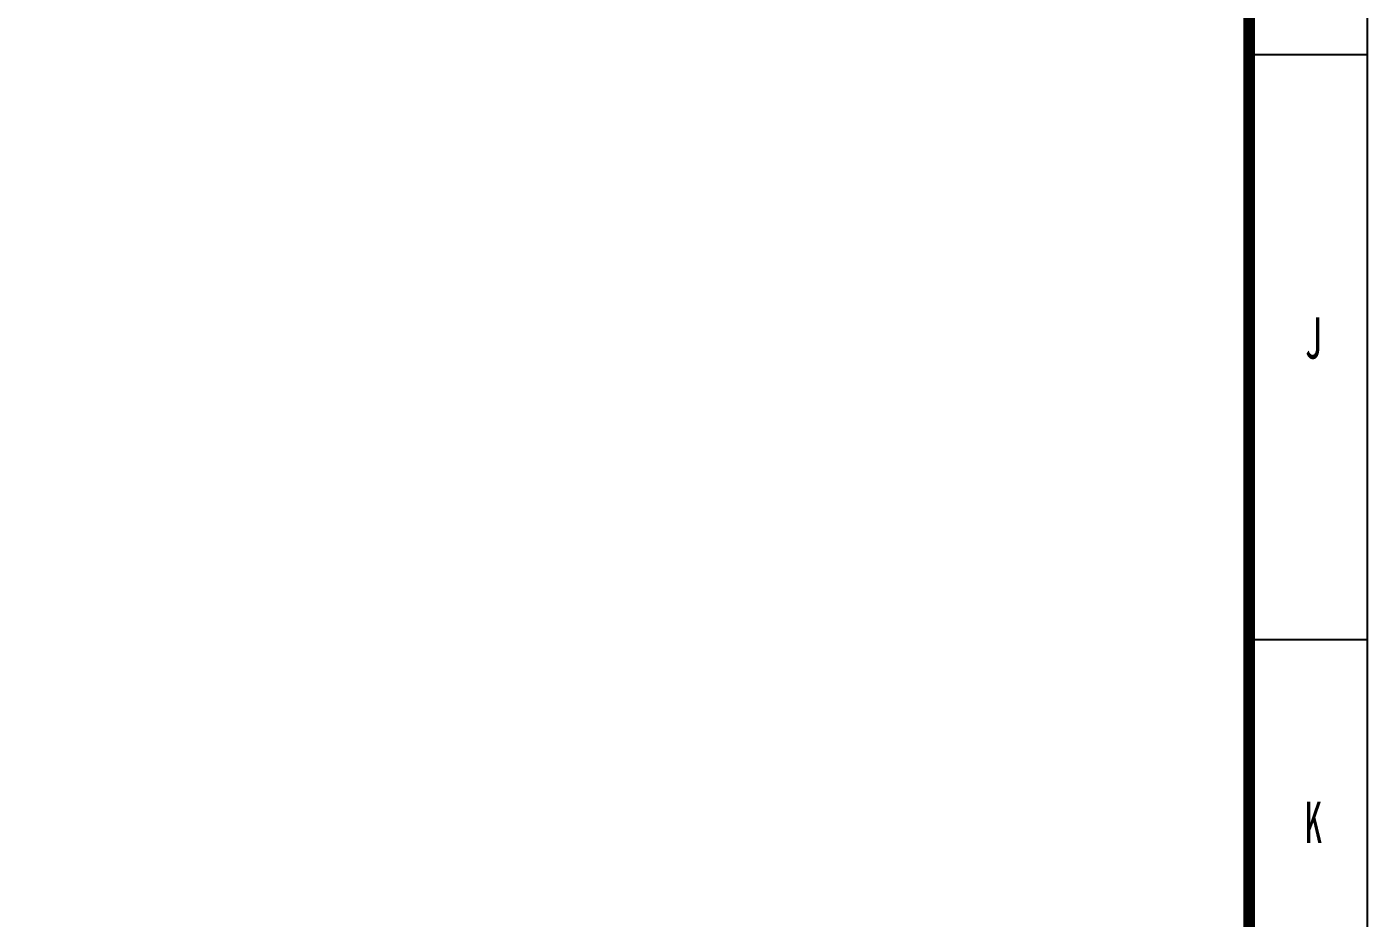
# Model space of a CAD drawing. Header units: millimetres. Extents: x -705761 to 1364679, y -410401 to 446404.
# Drawn here: x -448042 to -436690, y -130983 to -123439 of the extents above; entities that cross this region are included whole.
import ezdxf
from ezdxf.enums import TextEntityAlignment as Align

# ---------------------------------------------------------------- set-up
doc = ezdxf.new("R2010")
doc.units = ezdxf.units.MM
doc.layers.add('TK', color=7, linetype='Continuous')
doc.layers.add('模板-签名-公用', color=3, linetype='Continuous')
doc.layers.add('图框', color=7, linetype='Continuous', lineweight=13)
doc.styles.add('Style-仿宋_GB2312', font='')
doc.styles.add('宋体', font='', dxfattribs={"width": 0.7, "height": 2.5})
doc.styles.get('Style-仿宋_GB2312').set_extended_font_data('仿宋_GB2312')
doc.styles.get('宋体').set_extended_font_data('SimSun')

# ---------------------------------------------------------------- blocks, each defined once
blk = doc.blocks.new('BSIET_通用图框_A1+0.5_1')
at = {"layer": '图框', "color": 7, "lineweight": 25}
for p, q in [((0, 148.5), (-10, 148.5)), ((0, 99), (-10, 99))]:
    blk.add_line(p, q, dxfattribs=at)
at = {"layer": '图框', "color": 7, "lineweight": 25, "flags": 128}
for points in [[(-1261, 594), (0, 594), (0, 0), (-1261, 0), (-1261, 594)], [(-10, 584), (-1236, 584), (-1236, 10), (-10, 10), (-10, 584)]]:
    blk.add_lwpolyline(points, close=True, dxfattribs=at)
at = {"layer": '图框', "const_width": 1}
blk.add_lwpolyline([(-1236, 584), (-10, 584), (-10, 10), (-1236, 10)], close=True, dxfattribs=at)
at = {"layer": 'TK', "lineweight": 25, "style": '宋体', "width": 0.7, "flags": 3}
for tag, p in [('LZHQ_N会签10_T6_H6', (-1248.11, 94.08)), ('LZHQ_N会签9_T6_H6', (-1248.24, 86.08)), ('LZHQ_N会签8_T6_H6', (-1248.24, 78.08)), ('LZHQ_N会签7_T6_H6', (-1248.36, 70.08)), ('LZHQ_N会签6_T6_H6', (-1248.25, 62.08)), ('LZHQ_N会签5_T6_H6', (-1248.25, 54.08)), ('LZHQ_N会签4_T6_H6', (-1248.25, 46.08)), ('LZHQ_N会签3_T6_H6', (-1248.25, 38.08)), ('LZHQ_N会签2_T6_H6', (-1248.25, 30.08)), ('LZHQ_N会签1_T6_H6', (-1248.25, 22.08))]:
    blk.add_attdef(tag, text='', height=2.5, dxfattribs=at).set_placement(p, align=Align.MIDDLE)
at = {"layer": '图框', "color": 7, "lineweight": 25, "style": 'Style-仿宋_GB2312', "width": 0.628572}
for s, p in [('J', (-4.56, 124.54)), ('K', (-4.56, 83.54))]:
    blk.add_text(s, height=3.5, dxfattribs=at).set_placement(p, align=Align.MIDDLE_CENTER)
at = {"layer": '模板-签名-公用', "lineweight": 25, "style": '宋体', "width": 0.7}
blk.add_attdef('LZTQINS', text='', height=2, dxfattribs=at).set_placement((-10, 10), align=Align.MIDDLE)
at = {"layer": '模板-签名-公用', "lineweight": 25, "style": '宋体', "width": 0.7, "flags": 3}
blk.add_attdef('LZFRAME', (-45.91, 7.06), '', height=3, dxfattribs=at)

msp = doc.modelspace()

# ---------------------------------------------------------------- block references
at = {"layer": '图框', "xscale": 100, "yscale": 100, "zscale": 100}
msp.add_blockref('BSIET_通用图框_A1+0.5_1', (-436689.82, -138526.46), dxfattribs=at)

doc.saveas('drawing.dxf')
